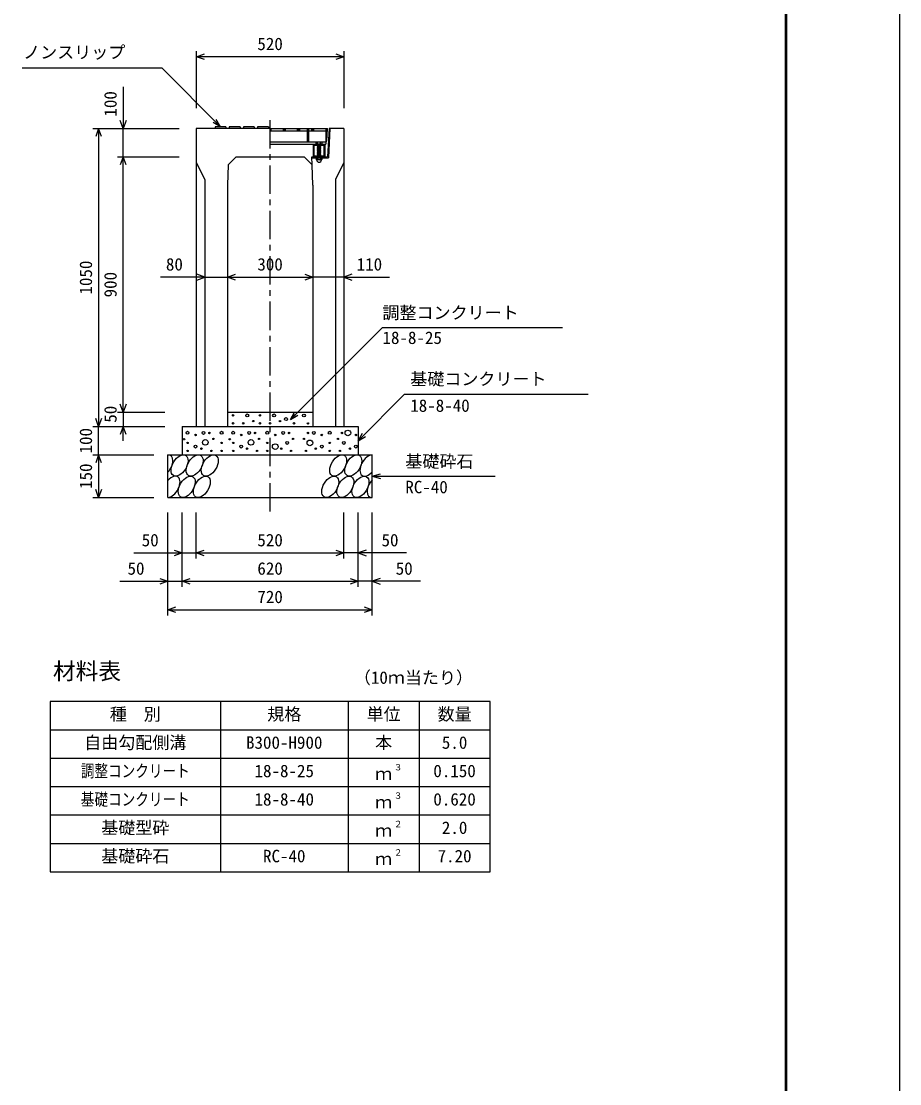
# Model space of a CAD drawing. Units: millimetres, scale not verified. Extents: x -16800 to 16800, y -5940 to 5940.
# Drawn here: x 13705 to 16800, y 116 to 3861 of the extents above; entities that cross this region are included whole.
import ezdxf
from ezdxf.enums import TextEntityAlignment as Align

# ---------------------------------------------------------------- set-up
doc = ezdxf.new("R2010")
doc.units = ezdxf.units.MM
doc.header["$LTSCALE"] = 20
doc.linetypes.add('CHAIN1', pattern=[8, 5, -1, 1, -1])
doc.linetypes.add('DOTTED', pattern=[1.75, 0.25, -1.5])
for name, color, linetype, lineweight in [('0-0_Defpoints', 5, 'Continuous', 25), ('0-1_OUTLINE', 3, 'Continuous', 25), ('0-2_TXT', 7, 'Continuous', 25), ('0-4_WAKU', 3, 'Continuous', 25), ('0-6_HATCH', 6, 'Continuous', 25), ('0-7_HYO2', 4, 'Continuous', 25), ('0-8_HYO', 3, 'Continuous', 25), ('0-9_DIM', 7, 'Continuous', 25)]:
    doc.layers.add(name, color=color, linetype=linetype, lineweight=lineweight)
doc.styles.add('ＭＳ ゴシック', font='')
doc.styles.get('ＭＳ ゴシック').set_extended_font_data('MS Gothic')

msp = doc.modelspace()

# ---------------------------------------------------------------- linework, layer by layer
at = {"layer": '0-0_Defpoints'}
msp.add_lwpolyline([(0, -5940), (16800, -5940), (16800, 5940), (0, 5940)], close=True, dxfattribs=at)
at = {"layer": '0-1_OUTLINE'}
for p, q in [((14581.78, 3482.53), (14321.78, 3482.53)), ((14321.78, 3482.53), (14321.78, 2432.53)), ((14841.78, 3482.53), (14789.28, 3482.53)), ((14841.78, 3482.53), (14841.78, 2432.53)), ((14461.78, 3382.53), (14433.58, 3354.33)), ((14321.78, 3362.53), (14351.78, 3302.53)), ((14433.58, 3354.33), (14431.78, 3282.53)), ((14731.78, 3282.53), (14729.99, 3354.33)), ((14841.78, 3362.53), (14811.78, 3302.53)), ((14351.78, 3302.53), (14351.78, 2432.53)), ((14811.78, 3302.53), (14811.78, 2432.53)), ((14431.78, 3282.53), (14431.78, 2432.53)), ((14731.78, 3282.53), (14731.78, 2432.53)), ((14431.78, 2482.53), (14731.78, 2482.53)), ((14271.78, 2432.53), (14271.78, 2332.53)), ((14271.78, 2432.53), (14891.78, 2432.53)), ((14321.78, 2432.53), (14431.78, 2432.53)), ((14731.78, 2432.53), (14841.78, 2432.53)), ((14891.78, 2432.53), (14891.78, 2332.53)), ((14221.78, 2182.53), (14221.78, 2332.53)), ((14221.78, 2332.53), (14941.78, 2332.53)), ((14941.78, 2182.53), (14941.78, 2332.53)), ((14221.78, 2182.53), (14941.78, 2182.53))]:
    msp.add_line(p, q, dxfattribs=at)
msp.add_lwpolyline([(14461.78, 3382.53), (14701.78, 3382.53), (14729.99, 3354.33)], dxfattribs=at)
at = {"layer": '0-4_WAKU', "lineweight": 50}
msp.add_lwpolyline([(400, -5540), (16400, -5540), (16400, 5540), (400, 5540)], close=True, dxfattribs=at)
at = {"layer": '0-6_HATCH'}
for p, q in [((14387.78, 3489.03), (14386.78, 3482.53)), ((14425.78, 3489.03), (14387.78, 3489.03)), ((14425.78, 3489.03), (14426.78, 3482.53)), ((14437.78, 3489.03), (14436.78, 3482.53)), ((14475.78, 3489.03), (14437.78, 3489.03)), ((14475.78, 3489.03), (14476.78, 3482.53)), ((14487.78, 3489.03), (14486.78, 3482.53)), ((14525.78, 3489.03), (14487.78, 3489.03)), ((14525.78, 3489.03), (14526.78, 3482.53)), ((14537.78, 3489.03), (14536.78, 3482.53)), ((14575.78, 3489.03), (14537.78, 3489.03)), ((14575.78, 3489.03), (14576.78, 3482.53)), ((14581.78, 3482.53), (14784.28, 3482.53)), ((14712.78, 3482.53), (14712.78, 3435.53)), ((14717.28, 3482.53), (14717.28, 3435.53)), ((14778.28, 3482.53), (14778.28, 3427.53)), ((14789.28, 3482.53), (14784.28, 3382.53)), ((14792.49, 3482.53), (14787.33, 3379.33)), ((14581.78, 3474.53), (14712.78, 3474.53)), ((14717.28, 3474.53), (14778.28, 3474.53)), ((14581.78, 3435.53), (14778.28, 3435.53)), ((14581.78, 3427.53), (14778.28, 3427.53)), ((14745.78, 3435.03), (14743.78, 3433.53)), ((14743.78, 3427.53), (14743.78, 3433.53)), ((14764.78, 3427.53), (14743.78, 3427.53)), ((14744.11, 3433.81), (14745.78, 3435.03)), ((14762.78, 3435.03), (14745.78, 3435.03)), ((14747.78, 3427.53), (14760.78, 3427.53)), ((14747.78, 3426.53), (14748.78, 3427.53)), ((14748.78, 3425.53), (14747.78, 3426.53)), ((14747.78, 3424.53), (14748.78, 3425.53)), ((14748.78, 3423.53), (14747.78, 3424.53)), ((14747.78, 3422.53), (14748.78, 3423.53)), ((14760.78, 3423.53), (14747.78, 3422.53)), ((14748.78, 3421.53), (14747.78, 3422.53)), ((14747.78, 3420.53), (14748.78, 3421.53)), ((14760.78, 3421.53), (14747.78, 3420.53)), ((14748.78, 3419.53), (14747.78, 3420.53)), ((14747.78, 3418.53), (14748.78, 3419.53)), ((14760.78, 3419.53), (14747.78, 3418.53)), ((14748.78, 3417.53), (14747.78, 3418.53)), ((14747.78, 3416.53), (14748.78, 3417.53)), ((14760.78, 3417.53), (14747.78, 3416.53)), ((14748.78, 3415.53), (14747.78, 3416.53)), ((14760.78, 3415.53), (14747.78, 3414.53)), ((14747.78, 3414.53), (14748.78, 3415.53)), ((14760.78, 3413.53), (14747.78, 3412.53)), ((14748.78, 3411.53), (14747.78, 3412.53)), ((14760.78, 3411.53), (14747.78, 3410.53)), ((14747.78, 3410.53), (14748.78, 3411.53)), ((14748.78, 3409.53), (14747.78, 3410.53)), ((14760.78, 3409.53), (14747.78, 3408.53)), ((14747.78, 3408.53), (14748.78, 3409.53)), ((14748.78, 3407.53), (14747.78, 3408.53)), ((14760.78, 3407.53), (14747.78, 3406.53)), ((14747.78, 3406.53), (14748.78, 3407.53)), ((14748.78, 3427.53), (14748.78, 3433.53)), ((14759.78, 3427.53), (14759.78, 3433.53)), ((14759.78, 3426.53), (14760.78, 3427.53)), ((14760.78, 3425.53), (14759.78, 3426.53)), ((14759.78, 3422.53), (14760.78, 3423.53)), ((14760.78, 3421.53), (14759.78, 3422.53)), ((14759.78, 3420.53), (14760.78, 3421.53)), ((14760.78, 3419.53), (14759.78, 3420.53)), ((14759.78, 3418.53), (14760.78, 3419.53)), ((14760.78, 3417.53), (14759.78, 3418.53)), ((14759.78, 3414.53), (14760.78, 3415.53)), ((14760.78, 3413.53), (14759.78, 3414.53)), ((14759.78, 3412.53), (14760.78, 3413.53)), ((14760.78, 3411.53), (14759.78, 3412.53)), ((14759.78, 3410.53), (14760.78, 3411.53)), ((14759.78, 3410.53), (14760.78, 3409.53)), ((14759.78, 3408.53), (14760.78, 3409.53)), ((14759.78, 3408.53), (14760.78, 3407.53)), ((14759.78, 3406.53), (14760.78, 3407.53)), ((14764.46, 3433.81), (14762.78, 3435.03)), ((14764.78, 3427.53), (14764.78, 3433.53)), ((14729.28, 3382.53), (14784.28, 3382.53)), ((14729.99, 3354.33), (14729.28, 3382.53)), ((14729.36, 3379.33), (14787.33, 3379.33)), ((14744.94, 3379.33), (14744.08, 3378.68)), ((14744.08, 3378.68), (14744.08, 3373.5)), ((14745.77, 3372.53), (14744.08, 3373.5)), ((14763.62, 3379.33), (14744.94, 3379.33)), ((14745.77, 3372.21), (14745.77, 3372.53)), ((14762.8, 3372.53), (14745.77, 3372.53)), ((14762.8, 3372.21), (14745.77, 3372.21)), ((14748.78, 3405.53), (14747.78, 3406.53)), ((14760.78, 3405.53), (14747.78, 3404.53)), ((14747.78, 3404.53), (14748.78, 3405.53)), ((14748.78, 3403.53), (14747.78, 3404.53)), ((14760.78, 3403.53), (14747.78, 3402.53)), ((14747.78, 3402.53), (14748.78, 3403.53)), ((14748.78, 3401.53), (14747.78, 3402.53)), ((14760.78, 3401.53), (14747.78, 3400.53)), ((14747.78, 3400.53), (14748.78, 3401.53)), ((14748.78, 3399.53), (14747.78, 3400.53)), ((14760.78, 3399.53), (14747.78, 3398.53)), ((14747.78, 3398.53), (14748.78, 3399.53)), ((14748.78, 3397.53), (14747.78, 3398.53)), ((14760.78, 3397.53), (14747.78, 3396.53)), ((14747.78, 3396.53), (14748.78, 3397.53)), ((14748.78, 3395.53), (14747.78, 3396.53)), ((14760.78, 3395.53), (14747.78, 3394.53)), ((14747.78, 3394.53), (14748.78, 3395.53)), ((14748.78, 3393.54), (14747.78, 3394.53)), ((14747.78, 3392.54), (14748.78, 3393.54)), ((14760.78, 3393.53), (14747.78, 3392.53)), ((14748.78, 3391.54), (14747.78, 3392.54)), ((14747.78, 3390.54), (14748.78, 3391.54)), ((14760.78, 3391.53), (14747.78, 3390.53)), ((14748.78, 3389.54), (14747.78, 3390.54)), ((14760.78, 3389.54), (14747.78, 3388.54)), ((14747.78, 3388.54), (14748.78, 3389.54)), ((14748.78, 3387.54), (14747.78, 3388.54)), ((14760.78, 3387.54), (14747.78, 3386.54)), ((14747.78, 3386.54), (14748.78, 3387.54)), ((14748.78, 3385.54), (14747.78, 3386.54)), ((14747.79, 3384.53), (14748.79, 3385.53)), ((14748.79, 3383.53), (14747.79, 3384.53)), ((14747.79, 3382.53), (14748.79, 3383.53)), ((14748.79, 3381.53), (14747.79, 3382.53)), ((14747.79, 3380.53), (14748.79, 3381.53)), ((14748.79, 3379.53), (14747.79, 3380.53)), ((14748.6, 3379.33), (14748.79, 3379.53)), ((14748.6, 3379.33), (14760.6, 3379.33)), ((14749.18, 3378.69), (14749.18, 3373.5)), ((14759.39, 3378.68), (14759.39, 3373.5)), ((14759.78, 3406.53), (14760.78, 3405.53)), ((14759.78, 3404.53), (14760.78, 3405.53)), ((14759.78, 3404.53), (14760.78, 3403.53)), ((14759.78, 3402.53), (14760.78, 3403.53)), ((14759.78, 3402.53), (14760.78, 3401.53)), ((14759.78, 3400.53), (14760.78, 3401.53)), ((14759.78, 3400.53), (14760.78, 3399.53)), ((14759.78, 3398.53), (14760.78, 3399.53)), ((14759.78, 3398.53), (14760.78, 3397.53)), ((14759.78, 3396.53), (14760.78, 3397.53)), ((14759.78, 3396.53), (14760.78, 3395.53)), ((14759.78, 3394.53), (14760.78, 3395.53)), ((14759.78, 3394.53), (14760.78, 3393.53)), ((14759.78, 3392.53), (14760.78, 3393.53)), ((14759.78, 3392.53), (14760.78, 3391.53)), ((14759.78, 3390.53), (14760.78, 3391.53)), ((14759.78, 3390.53), (14760.78, 3389.54)), ((14759.78, 3388.54), (14760.78, 3389.54)), ((14759.78, 3388.54), (14760.79, 3387.53)), ((14759.78, 3386.54), (14760.78, 3387.54)), ((14759.78, 3386.54), (14760.79, 3385.53)), ((14759.79, 3384.53), (14760.79, 3385.53)), ((14759.79, 3384.53), (14760.79, 3383.53)), ((14759.79, 3382.53), (14760.79, 3383.53)), ((14759.79, 3382.53), (14760.79, 3381.53)), ((14759.79, 3380.53), (14760.79, 3381.53)), ((14759.79, 3380.53), (14760.79, 3379.53)), ((14760.6, 3379.33), (14760.79, 3379.53)), ((14762.8, 3372.53), (14764.49, 3373.5)), ((14762.8, 3372.21), (14762.8, 3372.53)), ((14763.62, 3379.33), (14764.49, 3378.68)), ((14764.49, 3378.68), (14764.49, 3373.5))]:
    msp.add_line(p, q, dxfattribs=at)
at = {"layer": '0-6_HATCH', "linetype": 'DOTTED'}
for p, q in [((14760.78, 3427.53), (14747.78, 3426.53)), ((14760.78, 3425.53), (14747.78, 3424.53)), ((14760.79, 3385.53), (14747.79, 3384.53)), ((14760.79, 3383.53), (14747.79, 3382.53)), ((14760.79, 3381.53), (14747.79, 3380.53))]:
    msp.add_line(p, q, dxfattribs=at)
at = {"layer": '0-6_HATCH'}
for points in [[(14584.78, 3482.53), (14584.78, 3476.53), (14581.78, 3476.53)], [(14634.78, 3482.53), (14634.78, 3476.53), (14628.78, 3476.53), (14628.78, 3482.53)], [(14684.78, 3482.53), (14684.78, 3476.53), (14678.78, 3476.53), (14678.78, 3482.53)], [(14734.78, 3482.53), (14734.78, 3476.53), (14728.78, 3476.53), (14728.78, 3482.53)], [(14778.28, 3438.53), (14781.28, 3438.53), (14784.28, 3482.53)], [(14747.78, 3412.53), (14748.78, 3413.53), (14747.78, 3414.53)], [(14760.78, 3423.53), (14759.78, 3424.53), (14760.78, 3425.53)], [(14760.78, 3415.53), (14759.78, 3416.53), (14760.78, 3417.53)]]:
    msp.add_lwpolyline(points, dxfattribs=at)
for points in [[(14774.28, 3427.53), (14774.28, 3382.53), (14734.28, 3382.53), (14734.28, 3427.53)], [(14771.08, 3424.33), (14771.08, 3385.73), (14737.48, 3385.73), (14737.48, 3424.33)]]:
    msp.add_lwpolyline(points, close=True, dxfattribs=at)
for centre, radius in [((14451.28, 2471.84), 2.5), ((14501.19, 2471.84), 5), ((14545.75, 2471.84), 2.5), ((14595.66, 2471.84), 5), ((14665.75, 2471.84), 2.5), ((14700.92, 2471.56), 5), ((14451.28, 2443.83), 2.5), ((14487.17, 2443.83), 2.5), ((14522.21, 2451.71), 2.5), ((14545.75, 2443.83), 2.5), ((14581.64, 2443.83), 2.5), ((14616.69, 2451.71), 2.5), ((14637.72, 2458.71), 5), ((14665.75, 2443.83), 2.5), ((14714.94, 2443.55), 2.5), ((14290.85, 2410.59), 5), ((14318.89, 2402.71), 2.5), ((14346.92, 2409.71), 5), ((14367.95, 2409.71), 2.5), ((14410.85, 2410.59), 5), ((14451.75, 2410.59), 5), ((14479.79, 2402.71), 2.5), ((14507.83, 2409.71), 5), ((14528.86, 2409.71), 2.5), ((14571.75, 2410.59), 5), ((14599.79, 2402.71), 2.5), ((14627.83, 2409.71), 5), ((14648.86, 2409.71), 2.5), ((14714.71, 2409.71), 2.5), ((14735.74, 2409.71), 5), ((14763.78, 2402.71), 2.5), ((14791.82, 2410.59), 5), ((14834.71, 2409.71), 2.5), ((14855.74, 2409.71), 10), ((14883.78, 2402.71), 2.5), ((14278.43, 2387.79), 2.5), ((14290.85, 2374.69), 2.5), ((14318.89, 2361.56), 5), ((14353.46, 2376.7), 10), ((14381.97, 2388.7), 2.5), ((14410.85, 2374.69), 2.5), ((14439.33, 2387.79), 2.5), ((14451.75, 2374.69), 2.5), ((14479.79, 2361.56), 5), ((14514.36, 2376.7), 10), ((14542.87, 2388.7), 2.5), ((14571.75, 2374.69), 2.5), ((14599.79, 2361.56), 10), ((14641.84, 2374.69), 5), ((14662.87, 2388.7), 2.5), ((14700.69, 2388.7), 2.5), ((14721.72, 2374.69), 10), ((14763.78, 2361.56), 5), ((14791.82, 2374.69), 2.5), ((14820.69, 2388.7), 2.5), ((14841.72, 2374.69), 5), ((14883.78, 2361.56), 5), ((14290.85, 2346.68), 2.5), ((14339.91, 2354.56), 2.5), ((14374.96, 2346.68), 2.5), ((14410.85, 2346.68), 2.5), ((14451.75, 2346.68), 2.5), ((14500.82, 2354.56), 2.5), ((14535.86, 2346.68), 2.5), ((14571.75, 2346.68), 2.5), ((14620.82, 2354.56), 2.5), ((14655.86, 2346.68), 2.5), ((14707.7, 2346.68), 2.5), ((14742.75, 2354.56), 2.5), ((14791.82, 2346.68), 2.5), ((14827.7, 2346.68), 2.5), ((14862.75, 2354.56), 2.5)]:
    msp.add_circle(centre, radius, dxfattribs=at)
for centre, radius, start, end in [((14746.28, 3430.91), 3.62, 46.39563, 133.60437), ((14754.28, 3418.91), 15.62, 69.39075, 110.60925), ((14762.28, 3430.91), 3.62, 46.39563, 133.60437), ((14746.63, 3373.99), 5.35, 61.49832, 118.50684), ((14746.63, 3378.2), 5.35, 241.49843, 298.50089), ((14754.28, 3372.21), 8.19, 180, 359.99995), ((14754.28, 3358.92), 20.42, 75.52621, 104.47362), ((14754.28, 3393.27), 20.42, 255.52638, 284.47374), ((14761.94, 3373.99), 5.35, 61.49231, 118.50169), ((14761.94, 3378.2), 5.35, 241.49989, 298.5)]:
    msp.add_arc(centre, radius, start, end, dxfattribs=at)
for centre, start_param, end_param in [((14209.42, 2295.02), 4.385593, 6.6745444), ((14927.93, 2295.02), 0.3357715, 4.4411806), ((14234.74, 2220.03), 3.5111464, 7.548991), ((14953.25, 2220.03), 1.2110787, 3.5658734)]:
    msp.add_ellipse(centre, major_axis=(21.81, 35.31), ratio=0.5792, start_param=start_param, end_param=end_param, dxfattribs=at)
for centre in [(14262.63, 2295.02), (14315.84, 2295.02), (14369.05, 2295.02), (14821.51, 2295.02), (14874.72, 2295.02), (14287.95, 2220.03), (14341.16, 2220.03), (14793.62, 2220.03), (14846.83, 2220.03), (14900.04, 2220.03)]:
    msp.add_ellipse(centre, major_axis=(21.81, 35.31), ratio=0.5792, dxfattribs=at)
at = {"layer": '0-7_HYO2'}
for p, q in [((13806.78, 1263.57), (15356.78, 1263.57)), ((13806.78, 1163.57), (15356.78, 1163.57)), ((13806.78, 1063.57), (15356.78, 1063.57)), ((13806.78, 963.57), (15356.78, 963.57))]:
    msp.add_line(p, q, dxfattribs=at)
at = {"layer": '0-8_HYO'}
for p, q in [((14406.78, 1463.57), (14406.78, 863.57)), ((14856.78, 1463.57), (14856.78, 863.57)), ((15106.78, 1463.57), (15106.78, 863.57)), ((13806.78, 1363.57), (15356.78, 1363.57))]:
    msp.add_line(p, q, dxfattribs=at)
msp.add_lwpolyline([(13806.78, 863.57), (15356.78, 863.57), (15356.78, 1463.57), (13806.78, 1463.57)], close=True, dxfattribs=at)
at = {"layer": '0-9_DIM'}
for p, q in [((14321.78, 3755.74), (14321.78, 3554)), ((14841.78, 3755.74), (14841.78, 3554)), ((14841.78, 3735.74), (14321.78, 3735.74)), ((13707.68, 3696.07), (14199.75, 3696.07)), ((14406.78, 3489.03), (14199.75, 3696.07)), ((14064.25, 3629.69), (14064.25, 3482.53)), ((13957.58, 3482.53), (14260.91, 3482.53)), ((13977.58, 3482.53), (13977.58, 2432.53)), ((14064.25, 3382.53), (14064.25, 3482.53)), ((14406.78, 3489.03), (14380.8, 3504.03)), ((14406.78, 3489.03), (14391.78, 3515.01)), ((14044.25, 3382.53), (14260.91, 3382.53)), ((14064.25, 2482.53), (14064.25, 3382.53)), ((14351.78, 2959.01), (14195.6, 2959.01)), ((14351.78, 2959.01), (14431.78, 2959.01)), ((14431.78, 2959.01), (14731.78, 2959.01)), ((14841.78, 2959.01), (14731.78, 2959.01)), ((14841.78, 2959.01), (15002.55, 2959.01)), ((14653.1, 2457.53), (14977.57, 2782)), ((14977.57, 2782), (15611.92, 2782)), ((15055.44, 2546.19), (14891.78, 2382.53)), ((15055.44, 2546.19), (15702.31, 2546.19)), ((14044.25, 2482.53), (14210.91, 2482.53)), ((14064.25, 2482.53), (14064.25, 2432.53)), ((14653.1, 2457.53), (14668.1, 2483.51)), ((14653.1, 2457.53), (14679.08, 2472.53)), ((13957.58, 2432.53), (14210.91, 2432.53)), ((13977.58, 2332.53), (13977.58, 2432.53)), ((14064.25, 2382.53), (14064.25, 2432.53)), ((14891.78, 2382.53), (14906.78, 2408.51)), ((14891.78, 2382.53), (14917.76, 2397.53)), ((13957.58, 2332.53), (14171.78, 2332.53)), ((13977.58, 2332.53), (13977.58, 2182.53)), ((14941.78, 2257.53), (14970.76, 2265.3)), ((14941.78, 2257.53), (15375.1, 2257.53)), ((14941.78, 2257.53), (14970.76, 2249.77)), ((13957.58, 2182.53), (14171.78, 2182.53)), ((14221.78, 1767.02), (14221.78, 2129.36)), ((14271.78, 1867.02), (14271.78, 2129.36)), ((14321.78, 1967.02), (14321.78, 2129.36)), ((14841.78, 1967.02), (14841.78, 2129.36)), ((14891.78, 1867.02), (14891.78, 2129.36)), ((14941.78, 1767.02), (14941.78, 2129.36)), ((14101.78, 1987.02), (14321.78, 1987.02)), ((14321.78, 1987.02), (14841.78, 1987.02)), ((15061.78, 1987.02), (14841.78, 1987.02)), ((14051.78, 1887.02), (14271.78, 1887.02)), ((14271.78, 1887.02), (14891.78, 1887.02)), ((15111.78, 1887.02), (14891.78, 1887.02)), ((14221.78, 1787.02), (14941.78, 1787.02))]:
    msp.add_line(p, q, dxfattribs=at)
at = {"layer": '0-9_DIM', "linetype": 'CHAIN1'}
msp.add_line((14581.78, 2132.53), (14581.78, 3532.53), dxfattribs=at)
at = {"layer": '0-9_DIM'}
for points in [[(14350.01, 3725.48), (14321.82, 3735.74), (14350.01, 3746)], [(14813.63, 3746), (14841.82, 3735.74), (14813.63, 3725.48)], [(13987.84, 3454.34), (13977.58, 3482.53), (13967.32, 3454.34)], [(14074.51, 3510.72), (14064.25, 3482.53), (14053.99, 3510.72)], [(14074.51, 3354.34), (14064.25, 3382.53), (14053.99, 3354.34)], [(14323.59, 2948.75), (14351.78, 2959.01), (14323.59, 2969.27)], [(14459.97, 2948.75), (14431.78, 2959.01), (14459.97, 2969.27)], [(14703.59, 2969.27), (14731.78, 2959.01), (14703.59, 2948.75)], [(14869.97, 2969.27), (14841.78, 2959.01), (14869.97, 2948.75)], [(14074.51, 2510.72), (14064.25, 2482.53), (14053.99, 2510.72)], [(13987.84, 2460.72), (13977.58, 2432.53), (13967.32, 2460.72)], [(14074.51, 2404.34), (14064.25, 2432.53), (14053.99, 2404.34)], [(13987.84, 2304.34), (13977.58, 2332.53), (13967.32, 2304.34)], [(13987.84, 2210.72), (13977.58, 2182.53), (13967.32, 2210.72)], [(14243.59, 1997.28), (14271.78, 1987.02), (14243.59, 1976.76)], [(14349.97, 1976.76), (14321.78, 1987.02), (14349.97, 1997.28)], [(14813.59, 1997.28), (14841.78, 1987.02), (14813.59, 1976.76)], [(14919.97, 1997.28), (14891.78, 1987.02), (14919.97, 1976.76)], [(14193.59, 1897.28), (14221.78, 1887.02), (14193.59, 1876.76)], [(14299.97, 1876.76), (14271.78, 1887.02), (14299.97, 1897.28)], [(14863.59, 1897.28), (14891.78, 1887.02), (14863.59, 1876.76)], [(14969.97, 1897.28), (14941.78, 1887.02), (14969.97, 1876.76)], [(14249.97, 1776.76), (14221.78, 1787.02), (14249.97, 1797.28)], [(14913.59, 1797.28), (14941.78, 1787.02), (14913.59, 1776.76)]]:
    msp.add_lwpolyline(points, dxfattribs=at)

# ---------------------------------------------------------------- texts
at = {"layer": '0-2_TXT', "style": 'ＭＳ ゴシック'}
for s, height, p in [('材料表', 58.65, (13816.78, 1523.57)), ('（10ｍ当たり）', 43.99, (14876.78, 1512.57)), ('種\u3000別', 43.99, (14016.78, 1383.57)), ('規格', 43.99, (14571.78, 1383.57)), ('単位', 43.99, (14921.78, 1383.57)), ('数量', 43.99, (15171.78, 1383.57)), ('自由勾配側溝', 43.99, (13926.78, 1283.57)), ('B300-H900', 43.99, (14496.78, 1283.57)), ('本', 43.99, (14951.78, 1283.57)), ('5.0', 43.99, (15186.78, 1283.57)), ('18-8-25', 43.99, (14526.78, 1183.57)), ('３', 21.99, (15017.33, 1213.94)), ('0.150', 43.99, (15156.78, 1183.57)), ('ｍ', 43.99, (14951.78, 1173.57)), ('18-8-40', 43.99, (14526.78, 1083.57)), ('３', 21.99, (15017.33, 1113.94)), ('0.620', 43.99, (15156.78, 1083.57)), ('ｍ', 43.99, (14951.78, 1073.57)), ('基礎型砕', 43.99, (13986.78, 983.57)), ('ｍ', 43.99, (14951.78, 973.57)), ('２', 21.99, (15017.33, 1013.94)), ('2.0', 43.99, (15186.78, 983.57)), ('基礎砕石', 43.99, (13986.78, 883.57)), ('RC-40', 43.99, (14556.78, 883.57)), ('２', 21.99, (15017.33, 913.94)), ('7.20', 43.99, (15171.78, 883.57)), ('ｍ', 43.99, (14951.78, 873.57))]:
    msp.add_text(s, height=height, dxfattribs=at).set_placement(p, align=Align.BOTTOM_LEFT)
at = {"layer": '0-2_TXT', "style": 'ＭＳ ゴシック', "width": 0.8}
for s, p in [('調整コンクリート', (13914.78, 1183.57)), ('基礎コンクリート', (13914.78, 1083.57))]:
    msp.add_text(s, height=43.99, dxfattribs=at).set_placement(p, align=Align.BOTTOM_LEFT)
at = {"layer": '0-9_DIM', "style": 'ＭＳ ゴシック'}
for s, p in [('520', (14536.78, 3745.74)), ('ノンスリップ', (13711.53, 3716.25)), ('80', (14214.63, 2969.01)), ('300', (14536.71, 2969.01)), ('110', (14886.7, 2969.01)), ('調整コンクリート', (14977.57, 2798.42)), ('18-8-25', (14977.57, 2710.14)), ('基礎コンクリート', (15075.44, 2564.92)), ('18-8-40', (15075.44, 2471.11)), ('基礎砕石', (15058.1, 2274.71)), ('RC-40', (15058.1, 2184.02)), ('50', (14129.34, 1997.02)), ('520', (14536.78, 1997.02)), ('50', (14974.23, 1997.02)), ('50', (14079.34, 1897.02)), ('620', (14536.78, 1897.02)), ('50', (15024.23, 1897.02)), ('720', (14536.78, 1797.02))]:
    msp.add_text(s, height=43.99, dxfattribs=at).set_placement(p, align=Align.BOTTOM_LEFT)
for s, p in [('100', (14054.25, 3524.62)), ('1050', (13967.58, 2897.53)), ('900', (14054.25, 2887.53)), ('50', (14054.25, 2445.86)), ('100', (13967.58, 2337.53)), ('150', (13967.58, 2212.53))]:
    msp.add_text(s, height=43.99, rotation=90, dxfattribs=at).set_placement(p, align=Align.BOTTOM_LEFT)

doc.saveas('drawing.dxf')
